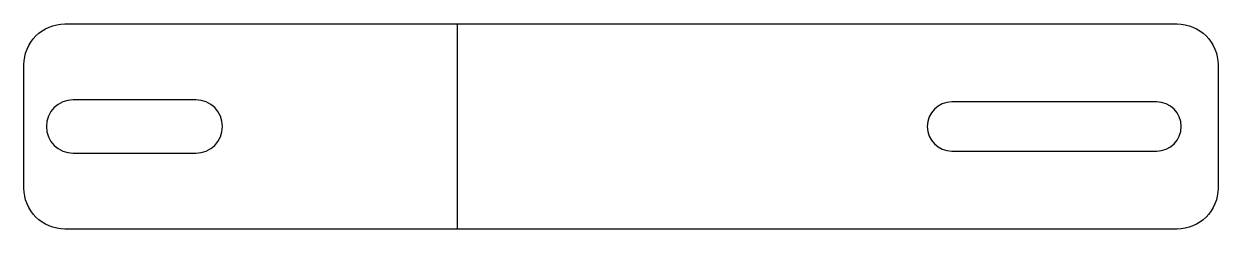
# Model space of a CAD drawing. Extents: x -102 to 190, y -25 to 25.
import ezdxf

# ---------------------------------------------------------------- set-up
doc = ezdxf.new("R2010")
doc.units = 0

msp = doc.modelspace()

# ---------------------------------------------------------------- linework, layer by layer
at = {"layer": '1'}
for points in [[(190, 15), (190, -15, -0.414214), (180, -25), (-91.58, -25, -0.414214), (-101.58, -15), (-101.58, 15, -0.414214), (-91.58, 25), (180, 25, -0.414214)], [(-59.58, 6.5), (-89.58, 6.5, 1), (-89.58, -6.5), (-59.58, -6.5, 1)], [(175, 6), (125, 6, 1), (125, -6), (175, -6, 1)]]:
    msp.add_lwpolyline(points, format="xyb", close=True, dxfattribs=at)
at = {"layer": '2'}
msp.add_line((4.21, 25), (4.21, -25), dxfattribs=at)

doc.saveas('drawing.dxf')
